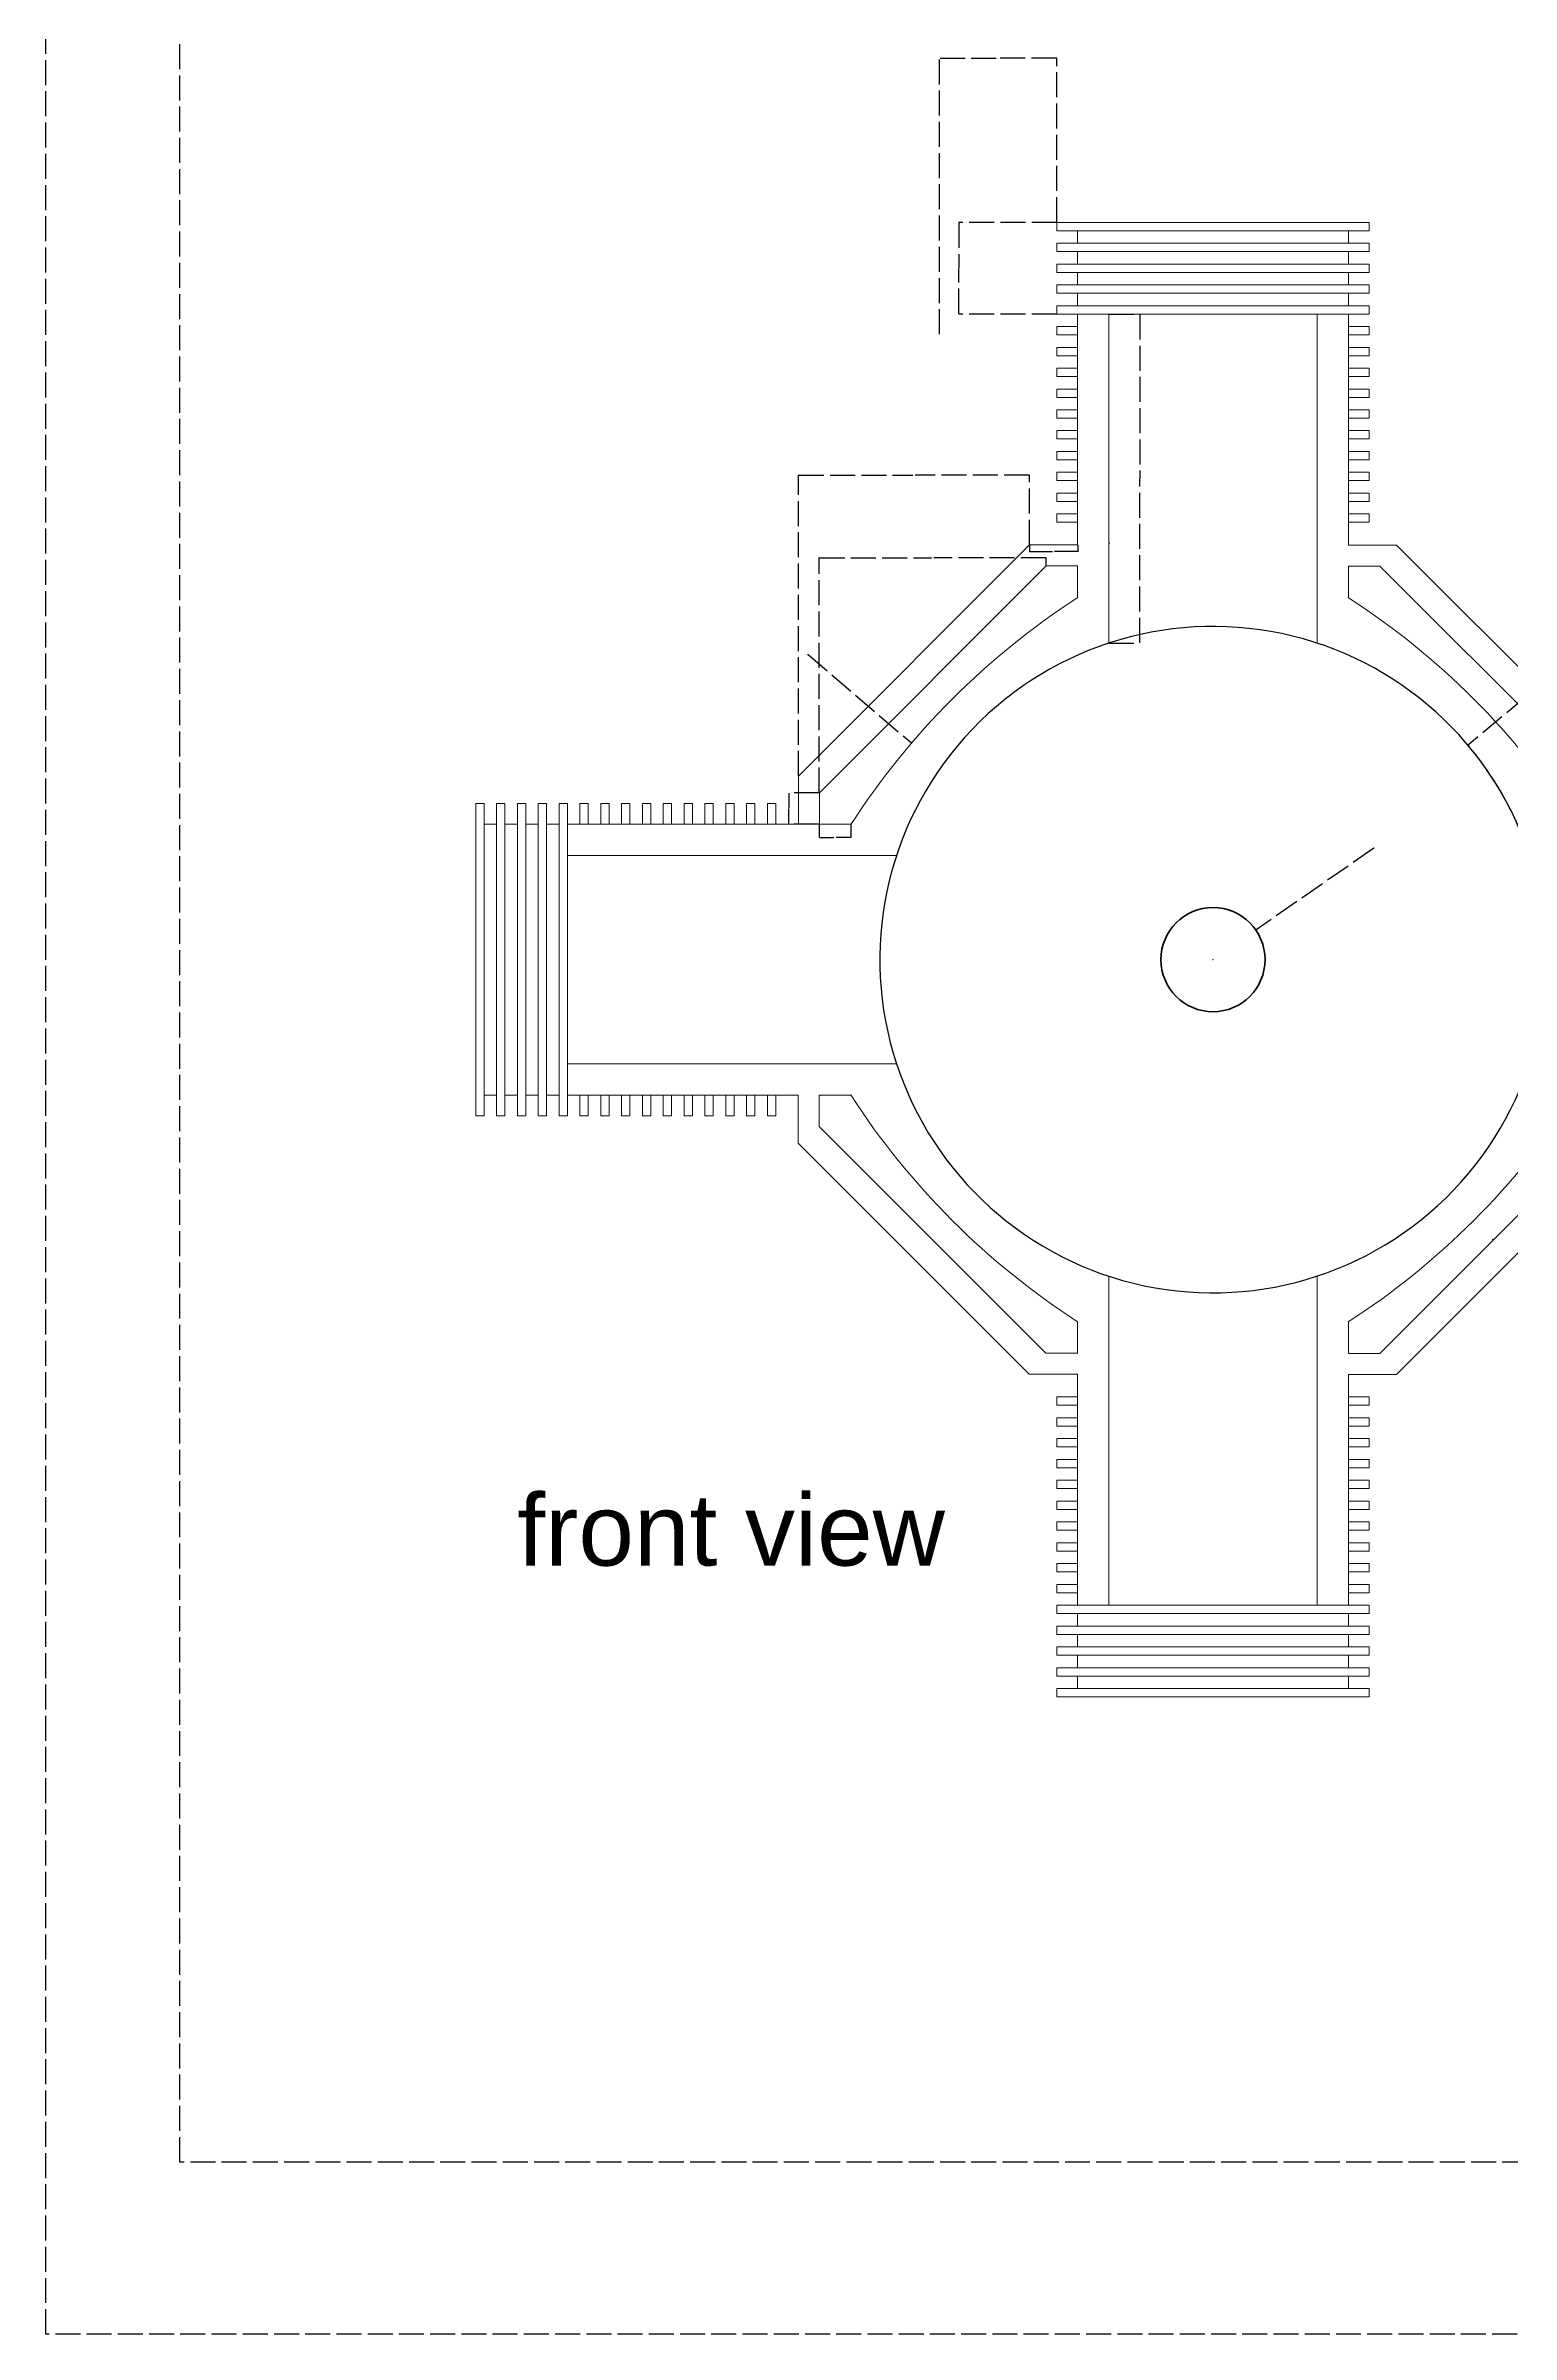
# Model space of a CAD drawing. Header units: inches. Extents: x -144 to 2107, y -181 to 1647.
# Drawn here: x -144 to 559, y -181 to 918 of the extents above; entities that cross this region are included whole.
import ezdxf

# ---------------------------------------------------------------- set-up
doc = ezdxf.new("R2010")
doc.units = ezdxf.units.IN
doc.header["$MEASUREMENT"] = 0
doc.linetypes.add('ACAD_ISO02W100', pattern=[15, 12, -3])
doc.layers.add('casing', color=50, linetype='FENCELINE1', lineweight=13, transparency=0.1)
doc.layers.add('connecting rod', color=3, linetype='Continuous', lineweight=158)
doc.layers.add('piston', color=10, linetype='FENCELINE2', lineweight=15)
doc.layers.add('Layer7', color=30, linetype='ACAD_ISO02W100')
doc.styles.add('Annotative', font='arial.ttf')
doc.styles.get("Standard").update_dxf_attribs({"font": 'arial.ttf'})
doc.linetypes.add('FENCELINE1', pattern='A,0.25,-0.1,[133,ltypeshp.shx,S=0.1,R=0,X=-0.1,Y=0],-0.1,1', length=1.45)
doc.linetypes.add('FENCELINE2', pattern='A,0.25,-0.1,[132,ltypeshp.shx,S=0.1,R=0,X=-0.1,Y=0],-0.1,1', length=1.45)
doc.dimstyles.get("Standard").update_dxf_attribs({"dimtxt": 0.18, "dimasz": 0.18, "dimexe": 0.18, "dimexo": 0.0625, "dimgap": 0.09, "dimtad": 0, "dimtih": 1, "dimtoh": 1, "dimdec": 4, "dimzin": 0, "dimdsep": 46, "dimtxsty": 'Standard', "dimcen": 0.09, "dimadec": 0, "dimazin": 0, "dimtfac": 1, "dimtdec": 4, "dimtofl": 0, "dimtmove": 0, "dimatfit": 3, "dimfxl": 1, "dimtolj": 1, "dimtzin": 0, "dimarcsym": 0})

# ---------------------------------------------------------------- blocks, each defined once
blk = doc.blocks.new('*U42')
at = {"layer": 'piston', "color": 2}
for p, q in [((50, 0), (50, 10)), ((54, 0), (54, 10))]:
    blk.add_line(p, q, dxfattribs=at)
blk = doc.blocks.new('*U43')
at = {"layer": 'casing', "color": 0, "linetype": 'ByBlock', "lineweight": -2, "transparency": 16777216, "rotation": 270}
for p in [(425, 854), (425, 844), (425, 834), (425, 824), (425, 814), (425, 804), (425, 794), (425, 784), (425, 774), (425, 764)]:
    blk.add_blockref('*U42', p, dxfattribs=at)
blk = doc.blocks.new('*U40')
at = {"layer": 'piston', "color": 2}
for p, q in [((50, 0), (50, 10)), ((54, 0), (54, 10))]:
    blk.add_line(p, q, dxfattribs=at)
blk = doc.blocks.new('*U41')
at = {"layer": 'casing', "color": 0, "linetype": 'ByBlock', "lineweight": -2, "transparency": 16777216, "rotation": 270}
for p in [(425, 854), (425, 844), (425, 834), (425, 824), (425, 814), (425, 804), (425, 794), (425, 784), (425, 774), (425, 764)]:
    blk.add_blockref('*U40', p, dxfattribs=at)
blk = doc.blocks.new('*U46')
at = {"layer": 'piston', "color": 2}
for p, q in [((50, 0), (50, 10)), ((54, 0), (54, 10))]:
    blk.add_line(p, q, dxfattribs=at)
blk = doc.blocks.new('*U31')
at = {"layer": 'casing', "color": 0, "linetype": 'ByBlock', "lineweight": -2, "transparency": 16777216, "rotation": 270}
for p in [(425, 854), (425, 844), (425, 834), (425, 824), (425, 814), (425, 804), (425, 794), (425, 784), (425, 774), (425, 764)]:
    blk.add_blockref('*U46', p, dxfattribs=at)
blk = doc.blocks.new('*U44')
at = {"layer": 'piston', "color": 2}
for p, q in [((50, 0), (50, 10)), ((54, 0), (54, 10))]:
    blk.add_line(p, q, dxfattribs=at)
blk = doc.blocks.new('*U45')
at = {"layer": 'casing', "color": 0, "linetype": 'ByBlock', "lineweight": -2, "transparency": 16777216, "rotation": 270}
for p in [(425, 854), (425, 844), (425, 834), (425, 824), (425, 814), (425, 804), (425, 794), (425, 784), (425, 774), (425, 764)]:
    blk.add_blockref('*U44', p, dxfattribs=at)
blk = doc.blocks.new('*U34')
at = {"layer": 'piston', "color": 2}
for p, q in [((50, 0), (50, 10)), ((54, 0), (54, 10))]:
    blk.add_line(p, q, dxfattribs=at)
blk = doc.blocks.new('*U35')
at = {"layer": 'casing', "color": 0, "linetype": 'ByBlock', "lineweight": -2, "transparency": 16777216, "rotation": 270}
for p in [(425, 854), (425, 844), (425, 834), (425, 824), (425, 814), (425, 804), (425, 794), (425, 784), (425, 774), (425, 764)]:
    blk.add_blockref('*U34', p, dxfattribs=at)
blk = doc.blocks.new('*U32')
at = {"layer": 'piston', "color": 2}
for p, q in [((50, 0), (50, 10)), ((54, 0), (54, 10))]:
    blk.add_line(p, q, dxfattribs=at)
blk = doc.blocks.new('*U33')
at = {"layer": 'casing', "color": 0, "linetype": 'ByBlock', "lineweight": -2, "transparency": 16777216, "rotation": 270}
for p in [(425, 854), (425, 844), (425, 834), (425, 824), (425, 814), (425, 804), (425, 794), (425, 784), (425, 774), (425, 764)]:
    blk.add_blockref('*U32', p, dxfattribs=at)
blk = doc.blocks.new('*U29')
at = {"layer": 'casing'}
for p, q in [((-67, -43.9), (43.9, 67.1)), ((67, 67.1), (43.9, 67.1)), ((-57, -51.9), (51.9, 57.1)), ((67, 57.1), (51.9, 57.1)), ((67, 57.1), (67, 41.9)), ((-67, -67), (-67, -43.9)), ((-57, -67), (-57, -51.9)), ((-41.9, -67), (-57, -67))]:
    blk.add_line(p, q, dxfattribs=at)
blk.add_arc((266.4, -266.4), 367.1, 122.8939, 147.1186, dxfattribs=at)
blk = doc.blocks.new('*U30')
at = {"layer": 'casing', "color": 0, "linetype": 'ByBlock', "lineweight": -2, "transparency": 16777216}
blk.add_blockref('*U29', (368, 632), dxfattribs=at)
for p, rotation in [((632, 632), 270), ((367.9, 368), 90.00000000000001), ((632, 367.9), 180)]:
    blk.add_blockref('*U29', p, dxfattribs=dict(at, rotation=rotation))
blk = doc.blocks.new('*D103')
at = {"layer": 'Defpoints', "color": 0, "transparency": 16777216}
for p in [(341.2, 833.1), (294.1, 789.1), (341.2, 789.1)]:
    blk.add_point(p, dxfattribs=at)
at = {"layer": 'Layer7', "color": 0, "lineweight": -2, "transparency": 16777216}
for p, q in [((341.1, 833.1), (293.9, 833.1)), ((294.1, 832.9), (294.1, 811.3)), ((294.1, 789.3), (294.1, 810.9)), ((341.1, 789.1), (293.9, 789.1))]:
    blk.add_line(p, q, dxfattribs=at)
at = {"layer": 'Layer7', "color": 0, "transparency": 16777216}
for points in [[(294.1, 832.9), (294.1, 832.9), (294.1, 833.1)], [(294.1, 789.3), (294.1, 789.3), (294.1, 789.1)]]:
    blk.add_solid(points, dxfattribs=at)
at = {"layer": 'Layer7', "color": 0, "transparency": 16777216, "insert": (294.1, 811.1), "char_height": 0.18, "attachment_point": 5}
blk.add_mtext('\\A1;44.0000', dxfattribs=at)
blk = doc.blocks.new('*D104')
at = {"layer": 'Defpoints', "color": 0, "transparency": 16777216}
for p in [(284.9, 912), (341.2, 833.1), (284.9, 779.3)]:
    blk.add_point(p, dxfattribs=at)
at = {"layer": 'Layer7', "color": 0, "lineweight": -2, "transparency": 16777216}
for p, q in [((284.9, 779.4), (284.9, 912.2)), ((341.2, 833.2), (341.2, 912.2)), ((285.1, 912), (312.5, 912)), ((341, 912), (313.6, 912))]:
    blk.add_line(p, q, dxfattribs=at)
at = {"layer": 'Layer7', "color": 0, "transparency": 16777216}
for points in [[(285.1, 912.1), (285.1, 912), (284.9, 912)], [(341, 912.1), (341, 912), (341.2, 912)]]:
    blk.add_solid(points, dxfattribs=at)
at = {"layer": 'Layer7', "color": 0, "transparency": 16777216, "insert": (313, 912), "char_height": 0.18, "attachment_point": 5}
blk.add_mtext('\\A1;56.2586', dxfattribs=at)
blk = doc.blocks.new('*D119')
at = {"layer": 'Defpoints', "color": 0, "transparency": 16777216}
for p in [(538.6, 582.1), (416.2, 479.1)]:
    blk.add_point(p, dxfattribs=at)
at = {"layer": 'Layer7', "color": 0, "lineweight": -2, "transparency": 16777216}
for p, q in [((646.8, 672.9), (538.8, 582.2)), ((646.9, 672.9), (646.8, 672.9)), ((416.1, 479.1), (416.3, 479.1)), ((416.2, 479), (416.2, 479.2))]:
    blk.add_line(p, q, dxfattribs=at)
blk.add_arc((416.2, 479.1), 160, 18.2323, 40.1129, dxfattribs=at)
at = {"layer": 'Layer7', "color": 0, "transparency": 16777216}
blk.add_solid([(538.8, 582.2), (538.8, 582.1), (538.6, 582.1)], dxfattribs=at)
at = {"layer": 'Layer7', "color": 0, "transparency": 16777216, "insert": (647.6, 672.9), "char_height": 0.18, "attachment_point": 5}
blk.add_mtext('\\A1;R160.0000', dxfattribs=at)
blk = doc.blocks.new('*D120')
at = {"layer": 'Defpoints', "color": 0, "transparency": 16777216}
for p in [(436.7, 493.3), (395.6, 464.9)]:
    blk.add_point(p, dxfattribs=at)
at = {"layer": 'Layer7', "color": 0, "lineweight": -2, "transparency": 16777216}
for p, q in [((493.4, 532.6), (436.9, 493.4)), ((493.6, 532.6), (493.4, 532.6)), ((416.1, 479.1), (416.3, 479.1)), ((416.2, 479), (416.2, 479.2))]:
    blk.add_line(p, q, dxfattribs=at)
at = {"layer": 'Layer7', "color": 0, "transparency": 16777216}
blk.add_solid([(436.9, 493.5), (436.9, 493.4), (436.7, 493.3)], dxfattribs=at)
at = {"layer": 'Layer7', "color": 0, "transparency": 16777216, "insert": (494.2, 532.6), "char_height": 0.18, "attachment_point": 5}
blk.add_mtext('\\A1;∅50.0000', dxfattribs=at)
blk = doc.blocks.new('*D121')
at = {"layer": 'Defpoints', "color": 0, "transparency": 16777216}
for p in [(271.4, 583.2), (550.5, 344.8)]:
    blk.add_point(p, dxfattribs=at)
at = {"layer": 'Layer7', "color": 0, "lineweight": -2, "transparency": 16777216}
for p, q in [((221.5, 625.6), (221.7, 625.6)), ((221.7, 625.6), (271.2, 583.3)), ((550.4, 344.8), (550.6, 344.8)), ((550.5, 344.7), (550.5, 344.9))]:
    blk.add_line(p, q, dxfattribs=at)
at = {"layer": 'Layer7', "color": 0, "transparency": 16777216}
blk.add_solid([(271.2, 583.3), (271.2, 583.3), (271.4, 583.2)], dxfattribs=at)
at = {"layer": 'Layer7', "color": 0, "transparency": 16777216, "insert": (220.8, 625.6), "char_height": 0.18, "attachment_point": 5}
blk.add_mtext('\\A1;R367.1120', dxfattribs=at)
blk = doc.blocks.new('*D122')
at = {"layer": 'Defpoints', "color": 0, "transparency": 16777216}
for p in [(336.1, 672), (336.1, 668.2), (227.1, 559.2)]:
    blk.add_point(p, dxfattribs=at)
at = {"layer": 'Layer7', "color": 0, "lineweight": -2, "transparency": 16777216}
for p, q in [((227.1, 559.3), (227.1, 672.2)), ((227.3, 672), (281, 672)), ((335.9, 672), (282.1, 672)), ((336.1, 668.3), (336.1, 672.2))]:
    blk.add_line(p, q, dxfattribs=at)
at = {"layer": 'Layer7', "color": 0, "transparency": 16777216}
for points in [[(227.3, 672.1), (227.3, 672), (227.1, 672)], [(335.9, 672.1), (335.9, 672), (336.1, 672)]]:
    blk.add_solid(points, dxfattribs=at)
at = {"layer": 'Layer7', "color": 0, "transparency": 16777216, "insert": (281.6, 672), "char_height": 0.18, "attachment_point": 5}
blk.add_mtext('\\A1;108.9661', dxfattribs=at)
blk = doc.blocks.new('*D123')
at = {"layer": 'Defpoints', "color": 0, "transparency": 16777216}
for p in [(212.4, 559.2), (227.1, 559.2), (227.1, 544.1)]:
    blk.add_point(p, dxfattribs=at)
at = {"layer": 'Layer7', "color": 0, "lineweight": -2, "transparency": 16777216}
for p, q in [((227, 559.2), (212.2, 559.2)), ((212.4, 559), (212.4, 551.8)), ((212.4, 544.3), (212.4, 551.5)), ((227, 544.1), (212.2, 544.1))]:
    blk.add_line(p, q, dxfattribs=at)
at = {"layer": 'Layer7', "color": 0, "transparency": 16777216}
for points in [[(212.4, 559), (212.4, 559), (212.4, 559.2)], [(212.4, 544.3), (212.4, 544.3), (212.4, 544.1)]]:
    blk.add_solid(points, dxfattribs=at)
at = {"layer": 'Layer7', "color": 0, "transparency": 16777216, "insert": (212.4, 551.7), "char_height": 0.18, "attachment_point": 5}
blk.add_mtext('\\A1;15.1000', dxfattribs=at)
blk = doc.blocks.new('*D124')
at = {"layer": 'Defpoints', "color": 0, "transparency": 16777216}
for p in [(227.1, 544.1), (242.2, 544.1), (227.1, 537.8)]:
    blk.add_point(p, dxfattribs=at)
at = {"layer": 'Layer7', "color": 0, "lineweight": -2, "transparency": 16777216}
for p, q in [((227.1, 544), (227.1, 537.7)), ((242.2, 544), (242.2, 537.7)), ((227.3, 537.8), (234.1, 537.8)), ((242.1, 537.8), (235.2, 537.8))]:
    blk.add_line(p, q, dxfattribs=at)
at = {"layer": 'Layer7', "color": 0, "transparency": 16777216}
for points in [[(227.3, 537.9), (227.3, 537.8), (227.1, 537.8)], [(242.1, 537.9), (242.1, 537.8), (242.2, 537.8)]]:
    blk.add_solid(points, dxfattribs=at)
at = {"layer": 'Layer7', "color": 0, "transparency": 16777216, "insert": (234.7, 537.8), "char_height": 0.18, "attachment_point": 5}
blk.add_mtext('\\A1;15.1500', dxfattribs=at)
blk = doc.blocks.new('*D125')
at = {"layer": 'Defpoints', "color": 0, "transparency": 16777216}
for p in [(328, 711.7), (328, 678.2), (217.1, 567.3)]:
    blk.add_point(p, dxfattribs=at)
at = {"layer": 'Layer7', "color": 0, "lineweight": -2, "transparency": 16777216}
for p, q in [((217.1, 567.3), (217.1, 711.9)), ((217.3, 711.7), (272, 711.7)), ((327.8, 711.7), (273.1, 711.7)), ((328, 678.3), (328, 711.9))]:
    blk.add_line(p, q, dxfattribs=at)
at = {"layer": 'Layer7', "color": 0, "transparency": 16777216}
for points in [[(217.3, 711.7), (217.3, 711.7), (217.1, 711.7)], [(327.8, 711.7), (327.8, 711.7), (328, 711.7)]]:
    blk.add_solid(points, dxfattribs=at)
at = {"layer": 'Layer7', "color": 0, "transparency": 16777216, "insert": (272.5, 711.7), "char_height": 0.18, "attachment_point": 5}
blk.add_mtext('\\A1;110.9261', dxfattribs=at)
blk = doc.blocks.new('*D126')
at = {"layer": 'Defpoints', "color": 0, "transparency": 16777216}
for p in [(328, 678.2), (328, 675.1), (351.2, 678.2)]:
    blk.add_point(p, dxfattribs=at)
at = {"layer": 'Layer7', "color": 0, "lineweight": -2, "transparency": 16777216}
for p, q in [((328, 678.1), (328, 674.9)), ((328.2, 675.1), (339.1, 675.1)), ((351, 675.1), (340.1, 675.1)), ((351.2, 678.1), (351.2, 674.9))]:
    blk.add_line(p, q, dxfattribs=at)
at = {"layer": 'Layer7', "color": 0, "transparency": 16777216}
for points in [[(328.2, 675.1), (328.2, 675.1), (328, 675.1)], [(351, 675.1), (351, 675.1), (351.2, 675.1)]]:
    blk.add_solid(points, dxfattribs=at)
at = {"layer": 'Layer7', "color": 0, "transparency": 16777216, "insert": (339.6, 675.1), "char_height": 0.18, "attachment_point": 5}
blk.add_mtext('\\A1;23.1500', dxfattribs=at)
blk = doc.blocks.new('*D127')
at = {"layer": 'Defpoints', "color": 0, "transparency": 16777216}
for p in [(366.2, 789.1), (381, 789.1), (366.2, 631.1)]:
    blk.add_point(p, dxfattribs=at)
at = {"layer": 'Layer7', "color": 0, "lineweight": -2, "transparency": 16777216}
for p, q in [((366.2, 789.1), (381.2, 789.1)), ((381, 788.9), (381, 710.3)), ((381, 631.3), (381, 709.9)), ((366.2, 631.1), (381.2, 631.1))]:
    blk.add_line(p, q, dxfattribs=at)
at = {"layer": 'Layer7', "color": 0, "transparency": 16777216}
for points in [[(380.9, 788.9), (381, 788.9), (381, 789.1)], [(380.9, 631.3), (381, 631.3), (381, 631.1)]]:
    blk.add_solid(points, dxfattribs=at)
at = {"layer": 'Layer7', "color": 0, "transparency": 16777216, "insert": (381, 710.1), "char_height": 0.18, "attachment_point": 5}
blk.add_mtext('\\A1;158.0132', dxfattribs=at)

msp = doc.modelspace()

# ---------------------------------------------------------------- linework, layer by layer
at = {"color": 2}
for start, end in [(18.02156914, 198.20995686), (198.02156914, 18.20995686)]:
    msp.add_arc((416.16205, 479.10701), 160, start, end, dxfattribs=at)
at = {"layer": 'casing'}
for p, q in [((341.16205, 829.10701), (341.16205, 833.10701)), ((351.16205, 823.10701), (351.16205, 829.10701)), ((481.16205, 823.10701), (481.16205, 829.10701)), ((491.16205, 829.10701), (491.16205, 833.10701)), ((341.16205, 819.10701), (341.16205, 823.10701)), ((351.16205, 813.10701), (351.16205, 819.10701)), ((481.16205, 813.10701), (481.16205, 819.10701)), ((491.16205, 819.10701), (491.16205, 823.10701)), ((341.16205, 809.10701), (341.16205, 813.10701)), ((341.16205, 799.10701), (341.16205, 803.10701)), ((351.16205, 803.10701), (351.16205, 809.10701)), ((481.16205, 803.10701), (481.16205, 809.10701)), ((491.16205, 809.10701), (491.16205, 813.10701)), ((491.16205, 799.10701), (491.16205, 803.10701)), ((341.16205, 789.10701), (341.16205, 793.10701)), ((351.16205, 793.10701), (351.16205, 799.10701)), ((481.16205, 793.10701), (481.16205, 799.10701)), ((491.16205, 789.10701), (491.16205, 793.10701)), ((341.16205, 779.10701), (341.16205, 783.10701)), ((351.16205, 678.20701), (351.16205, 789.10701)), ((366.16205, 631.09386), (366.16205, 789.10701)), ((466.16205, 631.09386), (466.16205, 789.10701)), ((466.16205, 774.85701), (466.16205, 789.10701)), ((481.16205, 678.1831), (481.16205, 789.10701)), ((491.16205, 779.10701), (491.16205, 783.10701)), ((341.16205, 769.10701), (341.16205, 773.10701)), ((491.16205, 769.10701), (491.16205, 773.10701)), ((341.16205, 759.10701), (341.16205, 763.10701)), ((491.16205, 759.10701), (491.16205, 763.10701)), ((341.16205, 749.10701), (341.16205, 753.10701)), ((491.16205, 749.10701), (491.16205, 753.10701)), ((341.16205, 739.10701), (341.16205, 743.10701)), ((491.16205, 739.10701), (491.16205, 743.10701)), ((341.16205, 729.10701), (341.16205, 733.10701)), ((491.16205, 729.10701), (491.16205, 733.10701)), ((341.16205, 719.10701), (341.16205, 723.10701)), ((491.16205, 719.10701), (491.16205, 723.10701)), ((341.16205, 709.10701), (341.16205, 713.10701)), ((491.16205, 709.10701), (491.16205, 713.10701)), ((341.16205, 699.10701), (341.16205, 703.10701)), ((341.16205, 689.10701), (341.16205, 693.10701)), ((491.16205, 699.10701), (491.16205, 703.10701)), ((491.16205, 689.10701), (491.16205, 693.10701)), ((351.16205, 689.10701), (351.16205, 678.20701)), ((351.16205, 653.05701), (351.16205, 668.20701)), ((481.16205, 653.0331), (481.16205, 668.1831)), ((66.16205, 554.10701), (62.16205, 554.10701)), ((76.16205, 554.10701), (72.16205, 554.10701)), ((86.16205, 554.10701), (82.16205, 554.10701)), ((96.16205, 554.10701), (92.16205, 554.10701)), ((106.16205, 554.10701), (102.16205, 554.10701)), ((116.16205, 554.10701), (112.16205, 554.10701)), ((126.16205, 554.10701), (122.16205, 554.10701)), ((136.16205, 554.10701), (132.16205, 554.10701)), ((146.16205, 554.10701), (142.16205, 554.10701)), ((156.16205, 554.10701), (152.16205, 554.10701)), ((166.16205, 554.10701), (162.16205, 554.10701)), ((176.16205, 554.10701), (172.16205, 554.10701)), ((186.16205, 554.10701), (182.16205, 554.10701)), ((196.16205, 554.10701), (192.16205, 554.10701)), ((206.16205, 554.10701), (202.16205, 554.10701)), ((72.16205, 544.10701), (66.16205, 544.10701)), ((82.16205, 544.10701), (76.16205, 544.10701)), ((92.16205, 544.10701), (86.16205, 544.10701)), ((102.16205, 544.10701), (96.16205, 544.10701)), ((217.08596, 544.10701), (106.16205, 544.10701)), ((264.17521, 529.10701), (106.16205, 529.10701)), ((264.17521, 429.10701), (106.16205, 429.10701)), ((72.16205, 414.10701), (66.16205, 414.10701)), ((82.16205, 414.10701), (76.16205, 414.10701)), ((92.16205, 414.10701), (86.16205, 414.10701)), ((102.16205, 414.10701), (96.16205, 414.10701)), ((217.06205, 414.10701), (106.16205, 414.10701)), ((242.21205, 414.10701), (227.06205, 414.10701)), ((66.16205, 404.10701), (62.16205, 404.10701)), ((76.16205, 404.10701), (72.16205, 404.10701)), ((86.16205, 404.10701), (82.16205, 404.10701)), ((96.16205, 404.10701), (92.16205, 404.10701)), ((106.16205, 404.10701), (102.16205, 404.10701)), ((116.16205, 404.10701), (112.16205, 404.10701)), ((126.16205, 404.10701), (122.16205, 404.10701)), ((136.16205, 404.10701), (132.16205, 404.10701)), ((146.16205, 404.10701), (142.16205, 404.10701)), ((156.16205, 404.10701), (152.16205, 404.10701)), ((166.16205, 404.10701), (162.16205, 404.10701)), ((176.16205, 404.10701), (172.16205, 404.10701)), ((186.16205, 404.10701), (182.16205, 404.10701)), ((196.16205, 404.10701), (192.16205, 404.10701)), ((206.16205, 404.10701), (202.16205, 404.10701)), ((366.16205, 327.12017), (366.16205, 169.10701)), ((466.16205, 327.12017), (466.16205, 169.10701)), ((351.16205, 305.18093), (351.16205, 290.03093)), ((481.16205, 305.15701), (481.16205, 290.00701)), ((351.16205, 280.03093), (351.16205, 169.10701)), ((481.16205, 280.00701), (481.16205, 169.10701)), ((341.16205, 269.10701), (341.16205, 265.10701)), ((491.16205, 269.10701), (491.16205, 265.10701)), ((341.16205, 259.10701), (341.16205, 255.10701)), ((491.16205, 259.10701), (491.16205, 255.10701)), ((341.16205, 249.10701), (341.16205, 245.10701)), ((491.16205, 249.10701), (491.16205, 245.10701)), ((341.16205, 239.10701), (341.16205, 235.10701)), ((491.16205, 239.10701), (491.16205, 235.10701)), ((341.16205, 229.10701), (341.16205, 225.10701)), ((491.16205, 229.10701), (491.16205, 225.10701)), ((341.16205, 219.10701), (341.16205, 215.10701)), ((341.16205, 209.10701), (341.16205, 205.10701)), ((491.16205, 219.10701), (491.16205, 215.10701)), ((491.16205, 209.10701), (491.16205, 205.10701)), ((341.16205, 199.10701), (341.16205, 195.10701)), ((491.16205, 199.10701), (491.16205, 195.10701)), ((341.16205, 189.10701), (341.16205, 185.10701)), ((491.16205, 189.10701), (491.16205, 185.10701)), ((341.16205, 179.10701), (341.16205, 175.10701)), ((491.16205, 179.10701), (491.16205, 175.10701)), ((341.16205, 169.10701), (341.16205, 165.10701)), ((351.16205, 165.10701), (351.16205, 159.10701)), ((481.16205, 165.10701), (481.16205, 159.10701)), ((491.16205, 169.10701), (491.16205, 165.10701)), ((341.16205, 159.10701), (341.16205, 155.10701)), ((351.16205, 155.10701), (351.16205, 149.10701)), ((481.16205, 155.10701), (481.16205, 149.10701)), ((491.16205, 159.10701), (491.16205, 155.10701)), ((341.16205, 149.10701), (341.16205, 145.10701)), ((351.16205, 145.10701), (351.16205, 139.10701)), ((481.16205, 145.10701), (481.16205, 139.10701)), ((491.16205, 149.10701), (491.16205, 145.10701)), ((341.16205, 139.10701), (341.16205, 135.10701)), ((351.16205, 135.10701), (351.16205, 129.10701)), ((481.16205, 135.10701), (481.16205, 129.10701)), ((491.16205, 139.10701), (491.16205, 135.10701)), ((341.16205, 129.10701), (341.16205, 125.10701)), ((491.16205, 129.10701), (491.16205, 125.10701))]:
    msp.add_line(p, q, dxfattribs=at)
at = {"layer": 'connecting rod', "color": 2}
msp.add_circle((416.16205, 479.10701), 25, dxfattribs=at)
at = {"layer": 'Layer7'}
for points in [[(-144.37405, 1646.62134), (2107.23893, 1646.62134), (2107.23893, -180.94116), (-144.37405, -180.94116)], [(-80.04224, 1582.33522), (2052.09739, 1582.33522), (2052.09739, -98.28758), (-80.04224, -98.28758)]]:
    msp.add_lwpolyline(points, close=True, dxfattribs=at)
at = {"layer": 'piston', "color": 2}
for p, q in [((341.16205, 833.10701), (491.16205, 833.10701)), ((341.16205, 829.10701), (491.16205, 829.10701)), ((341.16205, 823.10701), (491.16205, 823.10701)), ((341.16205, 819.10701), (491.16205, 819.10701)), ((341.16205, 813.10701), (491.16205, 813.10701)), ((341.16205, 809.10701), (491.16205, 809.10701)), ((341.16205, 803.10701), (491.16205, 803.10701)), ((341.16205, 799.10701), (491.16205, 799.10701)), ((341.16205, 793.10701), (491.16205, 793.10701)), ((341.16205, 789.10701), (491.16205, 789.10701)), ((62.16205, 404.10701), (62.16205, 554.10701)), ((66.16205, 404.10701), (66.16205, 554.10701)), ((72.16205, 404.10701), (72.16205, 554.10701)), ((76.16205, 404.10701), (76.16205, 554.10701)), ((82.16205, 404.10701), (82.16205, 554.10701)), ((86.16205, 404.10701), (86.16205, 554.10701)), ((92.16205, 404.10701), (92.16205, 554.10701)), ((96.16205, 404.10701), (96.16205, 554.10701)), ((102.16205, 404.10701), (102.16205, 554.10701)), ((106.16205, 404.10701), (106.16205, 554.10701)), ((491.16205, 169.10701), (341.16205, 169.10701)), ((491.16205, 165.10701), (341.16205, 165.10701)), ((491.16205, 159.10701), (341.16205, 159.10701)), ((491.16205, 155.10701), (341.16205, 155.10701)), ((491.16205, 149.10701), (341.16205, 149.10701)), ((491.16205, 145.10701), (341.16205, 145.10701)), ((491.16205, 139.10701), (341.16205, 139.10701)), ((491.16205, 135.10701), (341.16205, 135.10701)), ((491.16205, 129.10701), (341.16205, 129.10701)), ((491.16205, 125.10701), (341.16205, 125.10701))]:
    msp.add_line(p, q, dxfattribs=at)
at = {"layer": 'piston'}
msp.add_line((366.66205, 679.10701), (366.16205, 679.10701), dxfattribs=at)

# ---------------------------------------------------------------- block references
at = {"layer": 'casing'}
for name in ['*U41', '*U30']:
    msp.add_blockref(name, (-83.83795, -20.89299), dxfattribs=at)
at = {"layer": 'casing', "xscale": -1}
msp.add_blockref('*U43', (916.16205, -20.89299), dxfattribs=at)
for name, p, rotation in [('*U31', (916.16205, 979.10701), 90), ('*U35', (-83.83795, 979.10701), 180)]:
    msp.add_blockref(name, p, dxfattribs=dict(at, rotation=rotation))
at = {"layer": 'casing'}
for name, p, rotation in [('*U45', (916.16205, -20.89299), 90), ('*U33', (916.16205, 979.10701), 180)]:
    msp.add_blockref(name, p, dxfattribs=dict(at, rotation=rotation))

# ---------------------------------------------------------------- texts
at = {"layer": 'Layer7', "style": 'Annotative'}
msp.add_text('front view', height=34.340718, dxfattribs=at).set_placement((82.12213, 188.14549))

# ---------------------------------------------------------------- dimensions: what is measured, and where the dimension line sits
at = {"layer": 'Layer7'}
for base, p1, p2, picture, middle in [((284.90347, 912.02612), (341.16205, 833.10701), (284.90347, 779.34924), '*D104', (313.03276, 912.02612)), ((328.01205, 711.68096), (217.08596, 567.25701), (328.01205, 678.20701), '*D125', (272.54901, 711.68096)), ((336.05205, 672.02501), (227.08596, 559.20701), (336.05205, 668.20701), '*D122', (281.56901, 672.02501)), ((328.01205, 675.09763), (351.16205, 678.20701), (328.01205, 678.20701), '*D126', (339.58705, 675.09763)), ((227.08596, 537.83892), (242.23596, 544.10701), (227.08596, 544.10701), '*D124', (234.66096, 537.83892))]:
    dim = msp.add_linear_dim(base=base, p1=p1, p2=p2, dimstyle='Standard', dxfattribs=at)
    dim.commit()
    dim.dimension.update_dxf_attribs({"geometry": picture, "text_midpoint": middle})
for base, p1, p2, picture, middle in [((294.08327, 789.10701), (341.16205, 833.10701), (341.16205, 789.10701), '*D103', (294.08327, 811.10701)), ((380.97924, 789.107015), (366.162049, 631.093856), (366.162049, 789.107015), '*D127', (380.97924, 710.100435)), ((212.3975, 559.20701), (227.08596, 544.10701), (227.08596, 559.20701), '*D123', (212.3975, 551.65701))]:
    dim = msp.add_linear_dim(base=base, p1=p1, p2=p2, angle=90, dimstyle='Standard', dxfattribs=at)
    dim.commit()
    dim.dimension.update_dxf_attribs({"geometry": picture, "text_midpoint": middle})
for center, mpoint, picture, middle in [((416.16205, 479.10701), (538.64223, 582.05654), '*D119', (647.63487, 672.93856)), ((550.53533, 344.8014), (271.36172, 583.19881), '*D121', (220.80241, 625.63108))]:
    dim = msp.add_radius_dim(center=center, mpoint=mpoint, dimstyle='Standard', dxfattribs=at)
    dim.commit()
    dim.dimension.update_dxf_attribs({"geometry": picture, "text_midpoint": middle, "dimtype": 164})
dim = msp.add_diameter_dim_2p(p1=(395.60305, 464.88283), p2=(436.72105, 493.3312), dimstyle='Standard', dxfattribs=at)
dim.commit()
dim.dimension.update_dxf_attribs({"geometry": '*D120', "text_midpoint": (494.22413, 532.5547), "dimtype": 163})

doc.saveas('drawing.dxf')
